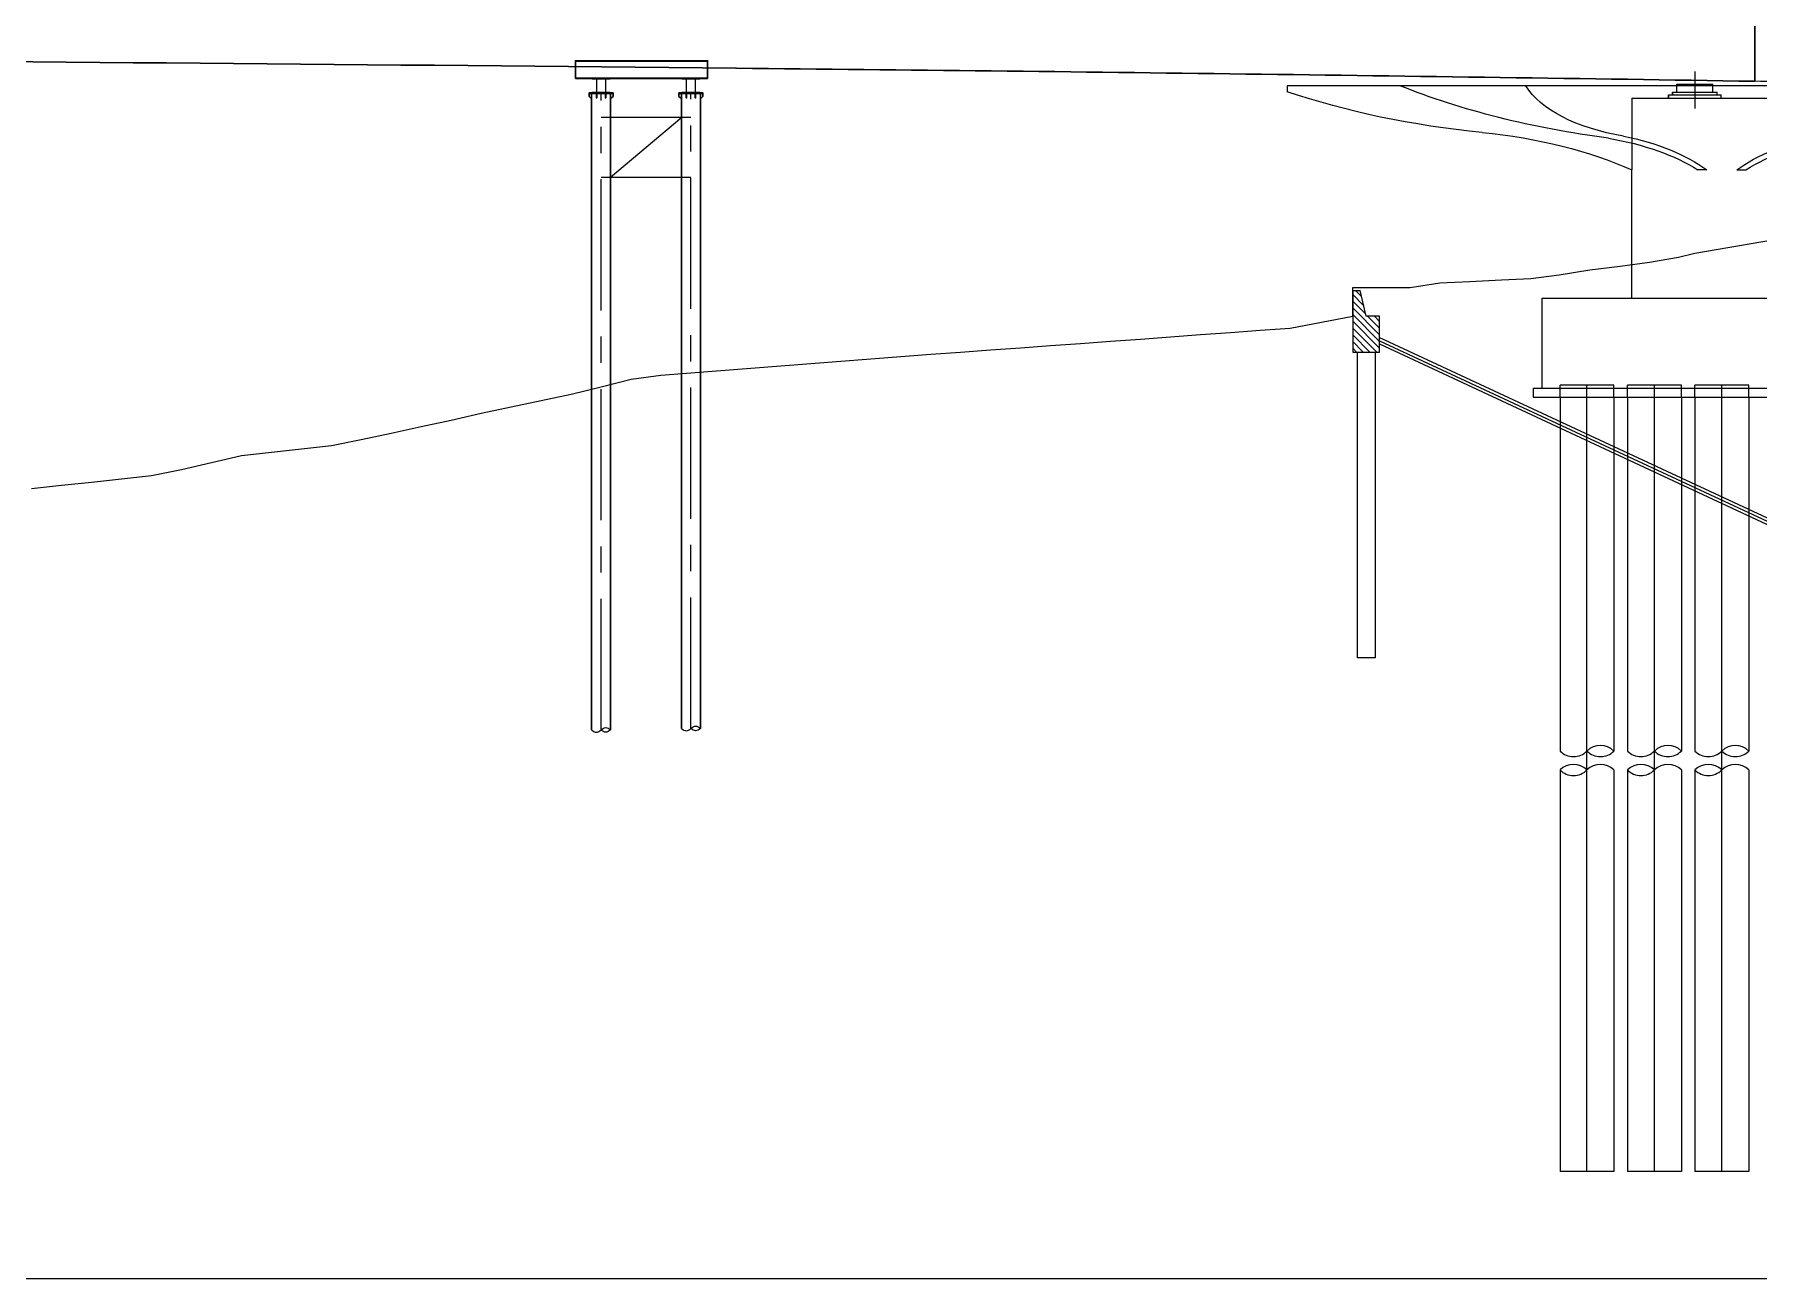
# Model space of a CAD drawing. Extents: x 1767995 to 4174245, y 542814 to 862564.
# Drawn here: x 2989267 to 3046798, y 622752 to 664266 of the extents above; entities that cross this region are included whole.
import ezdxf

# ---------------------------------------------------------------- set-up
doc = ezdxf.new("R2010")
doc.units = 0
doc.header["$LTSCALE"] = 3500
doc.linetypes.add('CENTER', pattern=[2, 1.25, -0.25, 0.25, -0.25])
doc.linetypes.add('DIVIDE', pattern=[1.25, 0.5, -0.25, 0, -0.25, 0, -0.25])
for name, color, linetype, lineweight in [('1粗实线', 1, 'Continuous', 30), ('3中心线', 6, 'CENTER', 18), ('5文本', 7, 'Continuous', 15), ('6标注线', 7, 'Continuous', 13), ('7边界线', 75, 'DIVIDE', 13), ('文字', 7, 'Continuous', 15), ('细实线', 7, 'Continuous', 15)]:
    doc.layers.add(name, color=color, linetype=linetype, lineweight=lineweight)
doc.layers.add('M_Prof', color=2, linetype='Continuous')

# ---------------------------------------------------------------- blocks, each defined once
blk = doc.blocks.new('gdfgdfg')
at = {"layer": '细实线'}
h = blk.add_hatch(dxfattribs=at)
h.set_pattern_fill('ANSI31', color=256, scale=0.05, style=0)
h.set_pattern_definition([(135, (360864.5, 28418.14), (112.253, 112.253), [])])
h.paths.add_polyline_path([(360864, 29668), (361114, 29668), (361314, 28818), (361764, 28818), (361764, 27998), (360864, 28418)])
h.paths.add_polyline_path([(360864, 28418), (361764, 27998), (361764, 27618), (360864, 27618)])
for p, q in [((372282, 36979), (372282, 35745)), ((387682, 36507), (358681, 36507)), ((358681, 36507), (358681, 36307)), ((371531, 36289), (373032, 36289)), ((371531, 36289), (373032, 36289)), ((371531, 36289), (373032, 36289)), ((371531, 36289), (373032, 36289)), ((371531, 36289), (371531, 36198)), ((371677, 36289), (371677, 36555)), ((371677, 36289), (371677, 36555)), ((371677, 36289), (371677, 36555)), ((371677, 36289), (371677, 36555)), ((371677, 36289), (371677, 36555)), ((371677, 36289), (371677, 36555)), ((371677, 36289), (371677, 36555)), ((371677, 36289), (371677, 36555)), ((371677, 36555), (372886, 36555)), ((372282, 36506), (372282, 36086)), ((372886, 36289), (372886, 36555)), ((372886, 36289), (372886, 36555)), ((372886, 36289), (372886, 36555)), ((372886, 36289), (372886, 36555)), ((372886, 36289), (372886, 36555)), ((372886, 36289), (372886, 36555)), ((373032, 36198), (373032, 36289)), ((373032, 36198), (373032, 36289)), ((373032, 36198), (373032, 36289)), ((373032, 36198), (373032, 36289)), ((370181, 36086), (376181, 36086)), ((370181, 36086), (370181, 33698)), ((371406, 36198), (373156, 36198)), ((371406, 36198), (373156, 36198)), ((371406, 36198), (373156, 36198)), ((371406, 36198), (373156, 36198)), ((371406, 36198), (371406, 36086)), ((371531, 36198), (373032, 36198)), ((371531, 36198), (373032, 36198)), ((371531, 36198), (373032, 36198)), ((371531, 36198), (373032, 36198)), ((373156, 36086), (373156, 36198)), ((373156, 36086), (373156, 36198)), ((373156, 36086), (373156, 36198)), ((373156, 36086), (373156, 36198)), ((370181, 29418), (370181, 33698)), ((372681, 33698), (372381, 33698)), ((373681, 33698), (373981, 33698)), ((372282, 30921), (378782, 32036)), ((369790, 30490), (370768, 30618)), ((370768, 30618), (371735, 30785)), ((371735, 30785), (372282, 30921)), ((362782, 29768), (363775, 29930)), ((363775, 29930), (364771, 29976)), ((364771, 29976), (365828, 30031)), ((365828, 30031), (366804, 30068)), ((366804, 30068), (367759, 30192)), ((367759, 30192), (368782, 30365)), ((368782, 30365), (369790, 30490)), ((360864, 28818), (360864, 29768)), ((360864, 29768), (361782, 29768)), ((360864, 29668), (361114, 29668)), ((360864, 29668), (360864, 27618)), ((361314, 28818), (361114, 29668)), ((361782, 29768), (362782, 29768)), ((367182, 29418), (379182, 29418)), ((367182, 26418), (367182, 29418)), ((367182, 29418), (379182, 29418)), ((367182, 26418), (367182, 29418)), ((369932, 29418), (376432, 29418)), ((369932, 29418), (376432, 29418)), ((358782, 28417), (360864, 28818)), ((361764, 28818), (361314, 28818)), ((361764, 27618), (361764, 28818)), ((354782, 28126), (355782, 28199)), ((355782, 28199), (356782, 28271)), ((356782, 28271), (357782, 28344)), ((357782, 28344), (358782, 28417)), ((346782, 27544), (347782, 27617)), ((347782, 27617), (348782, 27690)), ((348782, 27690), (349782, 27762)), ((349782, 27762), (350782, 27835)), ((350782, 27835), (351782, 27908)), ((351782, 27908), (352782, 27980)), ((352782, 27980), (353782, 28053)), ((353782, 28053), (354782, 28126)), ((360864, 27618), (361764, 27618)), ((361014, 27618), (361014, 17418)), ((361614, 27618), (361614, 17418)), ((361764, 28109), (384464, 17524)), ((361764, 27998), (383516, 17856)), ((361764, 27888), (384380, 17342)), ((339782, 27001), (340782, 27080)), ((340782, 27080), (341782, 27159)), ((341782, 27159), (342782, 27238)), ((342782, 27238), (343782, 27317)), ((343782, 27317), (344782, 27395)), ((344782, 27395), (345782, 27472)), ((345782, 27472), (346782, 27544)), ((335782, 26458), (336782, 26715)), ((336782, 26715), (337782, 26844)), ((337782, 26844), (338782, 26929)), ((338782, 26929), (339782, 27001)), ((369582, 26518), (367782, 26518)), ((367782, 26118), (367782, 26518)), ((369582, 26518), (367782, 26518)), ((367782, 26118), (367782, 26518)), ((368682, 274), (368682, 26518)), ((369582, 26118), (369582, 26518)), ((369582, 26118), (369582, 26518)), ((371832, 26518), (370032, 26518)), ((370032, 26118), (370032, 26518)), ((371832, 26518), (370032, 26518)), ((370032, 26118), (370032, 26518)), ((370932, 274), (370932, 26518)), ((371832, 26118), (371832, 26518)), ((371832, 26118), (371832, 26518)), ((374082, 26518), (372282, 26518)), ((372282, 26118), (372282, 26518)), ((374082, 26518), (372282, 26518)), ((372282, 26118), (372282, 26518)), ((373182, 274), (373182, 26518)), ((374082, 26118), (374082, 26518)), ((374082, 26118), (374082, 26518)), ((332782, 25790), (333782, 26002)), ((333782, 26002), (334782, 26213)), ((334782, 26213), (335782, 26458)), ((366882, 26418), (379482, 26418)), ((366882, 26418), (366882, 26118)), ((366882, 26418), (379482, 26418)), ((366882, 26418), (366882, 26118)), ((366882, 26118), (379482, 26118)), ((366882, 26118), (379482, 26118)), ((367782, 26118), (367782, 14305)), ((367782, 26118), (367782, 14305)), ((369582, 26118), (369582, 14305)), ((369582, 26118), (369582, 14305)), ((370032, 26118), (370032, 14305)), ((370032, 26118), (370032, 14305)), ((371832, 26118), (371832, 14305)), ((371832, 26118), (371832, 14305)), ((372282, 26118), (372282, 14305)), ((372282, 26118), (372282, 14305)), ((374082, 26118), (374082, 14305)), ((374082, 26118), (374082, 14305)), ((329782, 25130), (330782, 25349)), ((330782, 25349), (331782, 25575)), ((331782, 25575), (332782, 25790)), ((327782, 24700), (328782, 24915)), ((328782, 24915), (329782, 25130)), ((323782, 24162), (324782, 24282)), ((324782, 24282), (325782, 24389)), ((325782, 24389), (326782, 24496)), ((326782, 24496), (327782, 24700)), ((320782, 23494), (321782, 23699)), ((321782, 23699), (322782, 23930)), ((322782, 23930), (323782, 24162)), ((316782, 23066), (317782, 23173)), ((317782, 23173), (318782, 23280)), ((318782, 23280), (319782, 23387)), ((319782, 23387), (320782, 23494)), ((361614, 17418), (361014, 17418)), ((367782, 13672), (367782, 274)), ((367782, 13672), (367782, 274)), ((369582, 13672), (369582, 274)), ((369582, 13672), (369582, 274)), ((370032, 13672), (370032, 274)), ((370032, 13672), (370032, 274)), ((371832, 13672), (371832, 274)), ((371832, 13672), (371832, 274)), ((372282, 13672), (372282, 274)), ((372282, 13672), (372282, 274)), ((374082, 13672), (374082, 274)), ((374082, 13672), (374082, 274)), ((369582, 274), (367782, 274)), ((369582, 274), (367782, 274)), ((371832, 274), (370032, 274)), ((371832, 274), (370032, 274)), ((374082, 274), (372282, 274)), ((374082, 274), (372282, 274))]:
    blk.add_line(p, q, dxfattribs=at)
for centre, radius, start, end in [((280310, -5962609), 6000000, 89.0882783, 89.1026041), ((369132, 13855), 636, 45, 135), ((371382, 13855), 636, 45, 135), ((373632, 13855), 636, 45, 135), ((368232, 14755), 636, 225, 315), ((368232, 13222), 636, 45, 135), ((369132, 14755), 636, 225, 315), ((369132, 13222), 636, 45, 135), ((370482, 14755), 636, 225, 315), ((370482, 13222), 636, 45, 135), ((371382, 14755), 636, 225, 315), ((371382, 13222), 636, 45, 135), ((372732, 14755), 636, 225, 315), ((372732, 13222), 636, 45, 135), ((373632, 14755), 636, 225, 315), ((373632, 13222), 636, 45, 135), ((368232, 14122), 636, 225, 315), ((370482, 14122), 636, 225, 315), ((372732, 14122), 636, 225, 315)]:
    blk.add_arc(centre, radius, start, end, dxfattribs=at)
at = {"layer": '细实线', "extrusion": (0, 0, -1)}
for centre, major_axis, start_param, end_param in [((368545, 43534), (17500, 0), 1.764221, 2.169593), ((374138, 43802), (18704, 0), 1.826584, 2.246841), ((371528, 37240), (-5100, 0), -1.247114, -0.29169), ((363155, 29796), (10500, 0), -1.376596, -0.837702), ((367324, 31713), (-6429, 0), 1.900542, 2.476096), ((367623, 31996), (-6096, 0), 1.954598, 2.549419), ((378740, 31996), (6096, 0), 3.733766, 4.328587), ((379039, 31713), (-6429, 0), 0.665497, 1.241051)]:
    blk.add_ellipse(centre, major_axis=major_axis, ratio=0.5, start_param=start_param, end_param=end_param, dxfattribs=at)
blk = doc.blocks.new('trret')
at = {"layer": '1粗实线'}
for p, q in [((3751816, 920589), (3751816, 941829)), ((3752446, 920589), (3752446, 941829)), ((3754816, 920637), (3754816, 941829)), ((3755446, 920637), (3755446, 941829))]:
    blk.add_line(p, q, dxfattribs=at)
for points in [[(3751275, 942333), (3755686, 942333), (3755686, 942921), (3751275, 942921)], [(3751816, 941679), (3751781, 941679), (3751731, 941729), (3751731, 941829), (3751731, 941729), (3751781, 941679)], [(3751731, 941829), (3752531, 941829)], [(3751987, 941829), (3751987, 941679), (3751975, 941679), (3751975, 941829), (3751975, 941679), (3751987, 941679)], [(3752287, 941829), (3752287, 941679), (3752275, 941679), (3752275, 941829), (3752275, 941679), (3752287, 941679)], [(3752531, 941729), (3752481, 941679), (3752531, 941729), (3752531, 941829)], [(3754816, 941679), (3754781, 941679), (3754731, 941729), (3754731, 941829), (3754731, 941729), (3754781, 941679)], [(3754731, 941829), (3755531, 941829)], [(3754987, 941829), (3754987, 941679), (3754975, 941679), (3754975, 941829), (3754975, 941679), (3754987, 941679)], [(3755287, 941829), (3755287, 941679), (3755275, 941679), (3755275, 941829), (3755275, 941679), (3755287, 941679)], [(3755531, 941729), (3755481, 941679), (3755531, 941729), (3755531, 941829)], [(3752481, 941679), (3752446, 941679)], [(3755481, 941679), (3755446, 941679)]]:
    blk.add_lwpolyline(points, close=True, dxfattribs=at)
for points in [[(3751731, 941845), (3751731, 941829), (3751731, 941845), (3752531, 941845), (3752531, 941829), (3752531, 941845)], [(3754731, 941845), (3754731, 941829), (3754731, 941845), (3755531, 941845), (3755531, 941829), (3755531, 941845)]]:
    blk.add_lwpolyline(points, dxfattribs=at)
at = {"layer": '3中心线'}
for p, q in [((3752131, 920589), (3752131, 941829)), ((3755131, 920637), (3755131, 941829)), ((3752131, 941034), (3755131, 941034)), ((3752451, 939034), (3754828, 941034)), ((3752131, 939034), (3755131, 939034))]:
    blk.add_line(p, q, dxfattribs=at)
at = {"layer": 'M_Prof'}
for p, q in [((3751275, 942901), (3755686, 942901)), ((3751275, 942353), (3755686, 942353))]:
    blk.add_line(p, q, dxfattribs=at)
for points in [[(3751831, 941845), (3752131, 941845), (3752131, 941863), (3752000, 941863, -0.414214), (3751987, 941876), (3751987, 942302, -0.414214), (3752000, 942315), (3752131, 942315), (3752131, 942333), (3751831, 942333), (3751831, 942315), (3751963, 942315, -0.414214), (3751976, 942302), (3751976, 941876, -0.414214), (3751963, 941863), (3751831, 941863)], [(3752131, 941845), (3752431, 941845), (3752431, 941863), (3752300, 941863, -0.414214), (3752287, 941876), (3752287, 942302, -0.414214), (3752300, 942315), (3752431, 942315), (3752431, 942333), (3752131, 942333), (3752131, 942315), (3752263, 942315, -0.414214), (3752276, 942302), (3752276, 941876, -0.414214), (3752263, 941863), (3752131, 941863)], [(3754831, 941845), (3755131, 941845), (3755131, 941863), (3755000, 941863, -0.414214), (3754987, 941876), (3754987, 942302, -0.414214), (3755000, 942315), (3755131, 942315), (3755131, 942333), (3754831, 942333), (3754831, 942315), (3754963, 942315, -0.414214), (3754976, 942302), (3754976, 941876, -0.414214), (3754963, 941863), (3754831, 941863)], [(3755131, 941845), (3755431, 941845), (3755431, 941863), (3755300, 941863, -0.414214), (3755287, 941876), (3755287, 942302, -0.414214), (3755300, 942315), (3755431, 942315), (3755431, 942333), (3755131, 942333), (3755131, 942315), (3755263, 942315, -0.414214), (3755276, 942302), (3755276, 941876, -0.414214), (3755263, 941863), (3755131, 941863)]]:
    blk.add_lwpolyline(points, format="xyb", close=True, dxfattribs=at)
for points in [[(3751816, 920589), (3751974, 920510), (3752131, 920589), (3752289, 920667), (3752446, 920589)], [(3752446, 920589), (3752289, 920510), (3752131, 920589)], [(3754816, 920637), (3754974, 920559), (3755131, 920637), (3755289, 920716), (3755446, 920637)], [(3755446, 920637), (3755289, 920559), (3755131, 920637)]]:
    blk.add_spline(points, degree=3, dxfattribs=at)

msp = doc.modelspace()

# ---------------------------------------------------------------- linework, layer by layer
at = {"layer": '1粗实线'}
msp.add_line((3046672.8, 662705.1), (3046672.8, 665285.1), dxfattribs=at)
msp.add_lwpolyline([(2842672.8, 663502.9, -0.0010736), (2869659.2, 663641.8), (2869673.9, 663641.9, -0.0032499), (3012668.1, 663141.4), (3012698.5, 663141.1, -0.0014157), (3046672.8, 662705.1)], format="xyb", dxfattribs=at)
at = {"layer": '5文本'}
msp.add_line((2730495, 622751.7, -0.3), (3211745, 622751.7, -0.3), dxfattribs=at)
at = {"layer": '7边界线'}
for p, q in [((3043797.8, 662136.1), (3043797.8, 662248.1)), ((3043797.8, 662136.1), (3043797.8, 662248.1)), ((3043797.8, 662136.1), (3043797.8, 662248.1)), ((3043797.8, 662136.1), (3043797.8, 662248.1)), ((3043922, 662248.1), (3043922, 662339.1)), ((3043922, 662248.1), (3043922, 662339.1)), ((3043922, 662248.1), (3043922, 662339.1)), ((3043922, 662248.1), (3043922, 662339.1))]:
    msp.add_line(p, q, dxfattribs=at)

# ---------------------------------------------------------------- block references
at = {"layer": '6标注线'}
msp.add_blockref('trret', (-743958.3, -279530.3), dxfattribs=at)
at = {"layer": '文字'}
msp.add_blockref('gdfgdfg', (2672391.3, 626050.2), dxfattribs=at)

doc.saveas('drawing.dxf')
